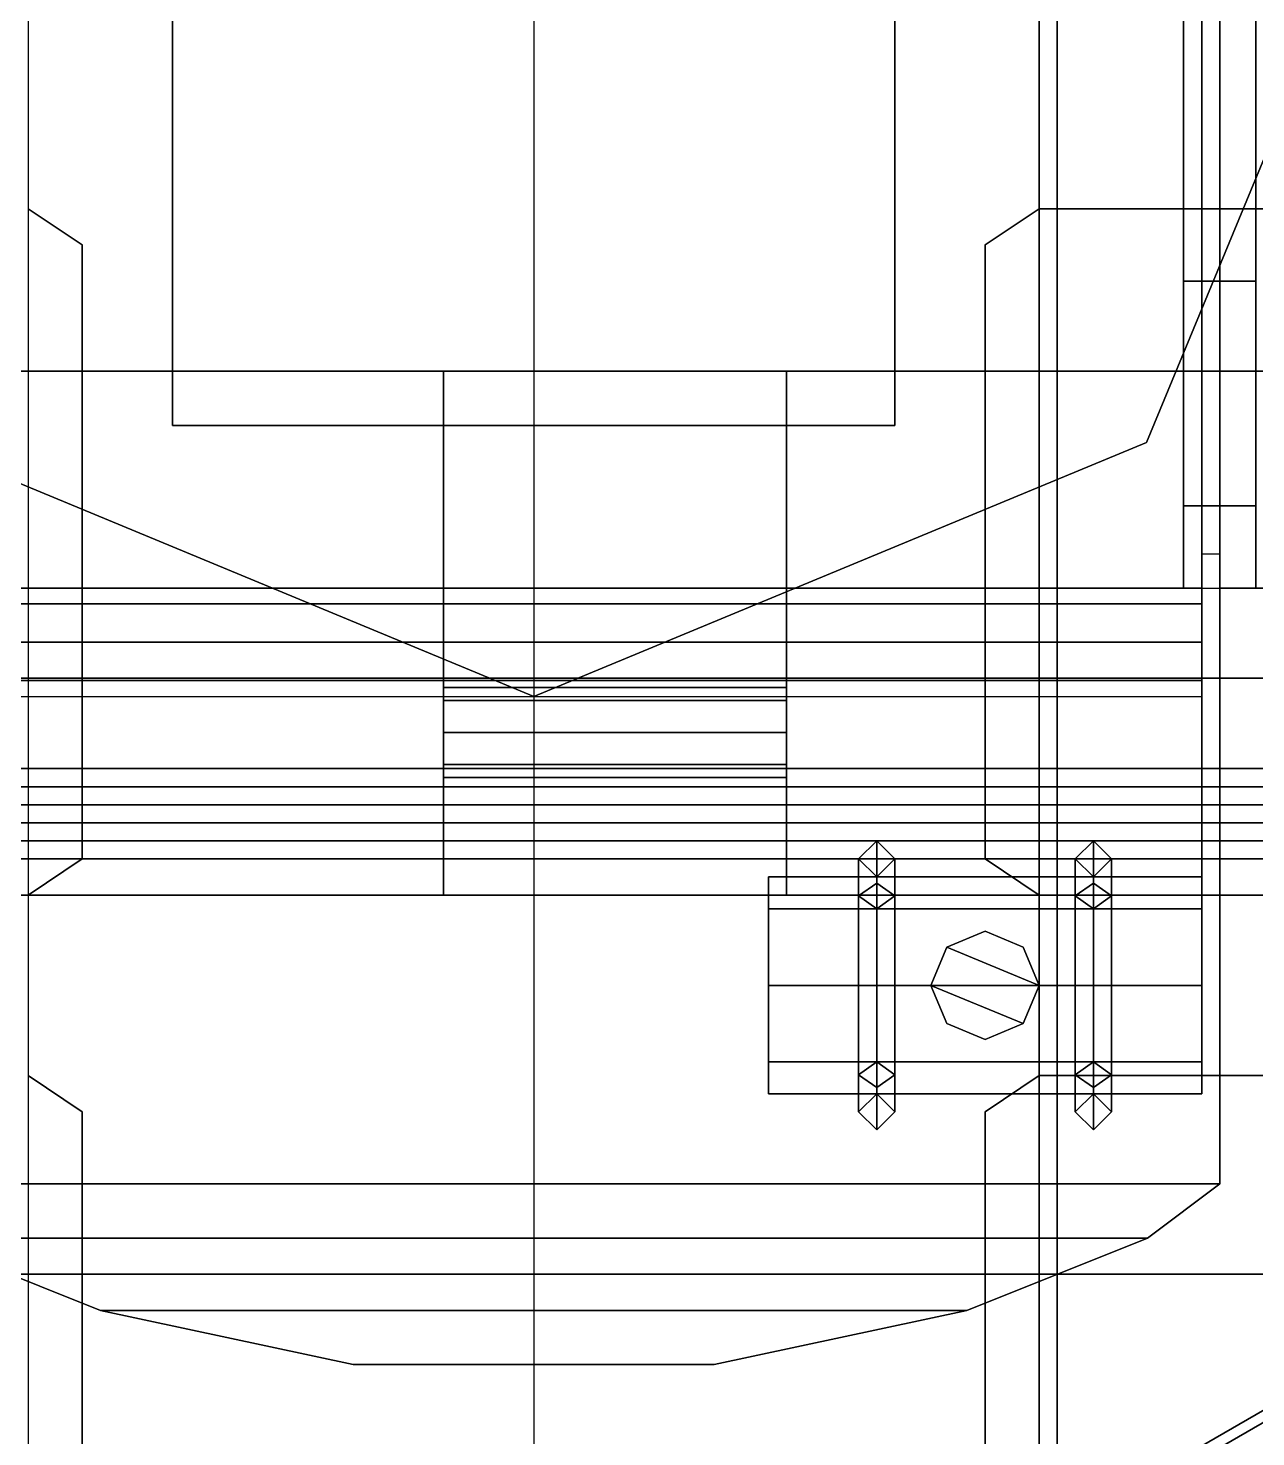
# Model space of a CAD drawing. Header units: millimetres. Extents: x -1.1 to 1.1, y -2.8 to 10.1.
# Drawn here: x -0.28 to 0.4, y 1.33 to 2.11 of the extents above; entities that cross this region are included whole.
import ezdxf

# ---------------------------------------------------------------- set-up
doc = ezdxf.new("R2010")
doc.units = ezdxf.units.MM
for name, color, linetype in [('drawing', 9, 'Continuous'), ('internals', 5, 'Continuous'), ('seats', 3, 'Continuous'), ('suspension', 5, 'Continuous'), ('tent', 3, 'Continuous'), ('turret', 2, 'Continuous')]:
    doc.layers.add(name, color=color, linetype=linetype)

msp = doc.modelspace()

# ---------------------------------------------------------------- linework, layer by layer
for points in [[(-0.29, 0.34, 0.77), (-0.29, 3.07, 0.77), (0.29, 3.07, 0.77), (0.29, 0.34, 0.77)], [(0.29, 0.34, 0.77), (0.29, 3.07, 0.77), (0.29, 2.9, 1.05), (0.29, 0.53, 1.05)], [(0.91, 1.68, 2.11), (0.91, 1.67, 2.1), (-0.91, 1.67, 2.1), (-0.91, 1.68, 2.11)], [(0.91, 1.67, 2.12), (0.91, 1.68, 2.11), (-0.91, 1.68, 2.11), (-0.91, 1.67, 2.12)], [(0.91, 1.67, 2.1), (0.91, 1.66, 2.11), (-0.91, 1.66, 2.11), (-0.91, 1.67, 2.1)], [(0.91, 1.66, 2.11), (0.91, 1.67, 2.12), (-0.91, 1.67, 2.12), (-0.91, 1.66, 2.11)], [(0.53, 1.41732, 0.59), (0.54518, 1.41932, 0.57586), (0.20586, 1.22341, 0.57586), (0.2, 1.22679, 0.59)], [(0.52068, 1.40518, 0.60414), (0.53, 1.41732, 0.59), (0.2, 1.22679, 0.59), (0.20586, 1.22341, 0.60414)], [(0.54518, 1.41932, 0.57586), (0.55732, 1.41, 0.57), (0.22, 1.21525, 0.57), (0.20586, 1.22341, 0.57586)], [(0.52268, 1.39, 0.61), (0.52068, 1.40518, 0.60414), (0.20586, 1.22341, 0.60414), (0.22, 1.21525, 0.61)], [(0.55732, 1.41, 0.57), (0.55932, 1.39482, 0.57586), (0.23414, 1.20708, 0.57586), (0.22, 1.21525, 0.57)], [(0.53482, 1.38068, 0.60414), (0.52268, 1.39, 0.61), (0.22, 1.21525, 0.61), (0.23414, 1.20708, 0.60414)], [(0.55932, 1.39482, 0.57586), (0.55, 1.38268, 0.59), (0.24, 1.2037, 0.59), (0.23414, 1.20708, 0.57586)], [(0.55, 1.38268, 0.59), (0.53482, 1.38068, 0.60414), (0.23414, 1.20708, 0.60414), (0.24, 1.2037, 0.59)]]:
    msp.add_3dface(points)
at = {"layer": 'drawing'}
msp.add_xline((0, 2.78, 5.49), (0, -1), dxfattribs=at)
at = {"layer": 'internals'}
for points in [[(-0.28, 3.16, 0.78), (-0.28, 0.29, 0.78), (0.28, 0.29, 0.78), (0.28, 3.16, 0.78)], [(0.28, 3.16, 1.07), (0.28, 0.29, 1.07), (0.73, 0.53, 1.07), (0.73, 3.16, 1.07)], [(0.28, 3.16, 0.78), (0.28, 0.29, 0.78), (0.28, 0.29, 1.07), (0.28, 3.16, 1.07)]]:
    msp.add_3dface(points, dxfattribs=at)
at = {"layer": 'seats'}
for points in [[(-0.25, 1.99, 1.11), (-0.28, 2.01, 1.11), (-0.28, 1.63, 1.11), (-0.25, 1.65, 1.11)], [(-0.25, 1.99, 1.07), (-0.28, 2.01, 1.07), (-0.28, 2.01, 1.11), (-0.25, 1.99, 1.11)], [(0.25, 1.99, 1.11), (0.28, 2.01, 1.11), (0.28, 2.01, 1.07), (0.25, 1.99, 1.07)], [(0.25, 1.65, 1.11), (0.28, 1.63, 1.11), (0.28, 2.01, 1.11), (0.25, 1.99, 1.11)], [(0.28, 2.01, 1.11), (0.56, 2.01, 1.11), (0.56, 2.01, 1.07), (0.28, 2.01, 1.07)], [(0.28, 1.63, 1.11), (0.56, 1.63, 1.11), (0.56, 2.01, 1.11), (0.28, 2.01, 1.11)], [(-0.25, 1.65, 1.07), (-0.25, 1.99, 1.07), (-0.25, 1.99, 1.11), (-0.25, 1.65, 1.11)], [(0.25, 1.99, 1.07), (0.25, 1.65, 1.07), (0.25, 1.65, 1.11), (0.25, 1.99, 1.11)], [(-0.25, 1.65, 1.11), (-0.28, 1.63, 1.11), (-0.28, 1.63, 1.07), (-0.25, 1.65, 1.07)], [(0.25, 1.65, 1.07), (0.28, 1.63, 1.07), (0.28, 1.63, 1.11), (0.25, 1.65, 1.11)], [(0.28, 1.63, 1.07), (0.56, 1.63, 1.07), (0.56, 1.63, 1.11), (0.28, 1.63, 1.11)], [(-0.25, 1.51, 1.07), (-0.28, 1.53, 1.07), (-0.28, 1.53, 1.11), (-0.25, 1.51, 1.11)], [(-0.25, 1.51, 1.11), (-0.28, 1.53, 1.11), (-0.28, 1.15, 1.11), (-0.25, 1.17, 1.11)], [(0.25, 1.17, 1.11), (0.28, 1.15, 1.11), (0.28, 1.53, 1.11), (0.25, 1.51, 1.11)], [(0.25, 1.51, 1.11), (0.28, 1.53, 1.11), (0.28, 1.53, 1.07), (0.25, 1.51, 1.07)], [(0.28, 1.15, 1.11), (0.56, 1.15, 1.11), (0.56, 1.53, 1.11), (0.28, 1.53, 1.11)], [(0.28, 1.53, 1.11), (0.56, 1.53, 1.11), (0.56, 1.53, 1.07), (0.28, 1.53, 1.07)], [(-0.25, 1.17, 1.07), (-0.25, 1.51, 1.07), (-0.25, 1.51, 1.11), (-0.25, 1.17, 1.11)], [(0.25, 1.51, 1.07), (0.25, 1.17, 1.07), (0.25, 1.17, 1.11), (0.25, 1.51, 1.11)]]:
    msp.add_3dface(points, dxfattribs=at)
at = {"layer": 'suspension'}
for points in [[(0.46, 1.75, 0.77), (0.46, 1.75, 0.6), (-0.46, 1.75, 0.6), (-0.46, 1.75, 0.77)], [(-0.46, 1.75, 0.6), (0.46, 1.75, 0.6), (0.46, 1.7, 0.6), (-0.46, 1.7, 0.6)], [(-0.46, 1.7, 0.77), (0.46, 1.7, 0.77), (0.46, 1.75, 0.77), (-0.46, 1.75, 0.77)], [(-0.46, 1.7, 0.6), (0.46, 1.7, 0.6), (0.46, 1.7, 0.77), (-0.46, 1.7, 0.77)]]:
    msp.add_3dface(points, dxfattribs=at)
at = {"layer": 'tent'}
for points in [[(-0.92, 2.15, 2.11), (-0.92, 1.92, 2.09), (0.92, 1.92, 2.09), (0.92, 2.15, 2.11)], [(0.92, 1.69, 2.11), (0.92, 1.92, 2.09), (-0.92, 1.92, 2.09), (-0.92, 1.69, 2.11)], [(-0.92, 1.69, 2.11), (-0.92, 1.67, 2.13), (0.92, 1.67, 2.13), (0.92, 1.69, 2.11)], [(-0.92, 1.67, 2.13), (-0.92, 1.65, 2.11), (0.92, 1.65, 2.11), (0.92, 1.67, 2.13)], [(-0.92, 1.65, 2.11), (-0.92, 1.42, 2.09), (0.92, 1.42, 2.09), (0.92, 1.65, 2.11)], [(0.92, 1.19, 2.11), (0.92, 1.42, 2.09), (-0.92, 1.42, 2.09), (-0.92, 1.19, 2.11)]]:
    msp.add_3dface(points, dxfattribs=at)
at = {"layer": 'turret'}
for points in [[(0.38, 2.57, 1.95), (0.38, 2.31, 1.89555), (0.38, 1.8, 1.51), (0.38, 2.86, 1.51)], [(-0.37, 2.85, 1.52), (-0.37, 1.92, 1.52), (0.37, 1.92, 1.52), (0.37, 2.85, 1.52)], [(0.37, 2.85, 1.52), (0.37, 1.92, 1.52), (0.37, 2.31, 1.89555), (0.37, 2.56, 1.95)], [(0.38, 2.74, 1.51), (0.38, 1.8, 1.51), (0.52, 1.8, 1.51), (0.52, 2.74, 1.51)], [(0.36, 2.43445, 2.02), (0.36, 1.97, 1.89555), (0.36, 1.84555, 2.02), (0.36, 2.48, 2.19)], [(0.36, 2.48, 2.19), (0.36, 1.84555, 2.02), (0.36, 1.8, 2.19), (0.36, 2.43445, 2.36)], [(0.36, 2.31, 1.89555), (0.36, 2.14, 1.85), (0.36, 1.97, 1.89555), (0.36, 2.43445, 2.02)], [(0.36, 2.43445, 2.36), (0.36, 1.8, 2.19), (0.36, 1.84555, 2.36), (0.36, 2.31, 2.48445)], [(0.36, 2.31, 2.48445), (0.36, 1.84555, 2.36), (0.36, 1.97, 2.48445), (0.36, 2.14, 2.53)], [(0.37, 2.31, 1.89555), (0.37, 1.92, 1.52), (0.37, 1.92, 1.52), (0.37, 2.14, 1.85)], [(0.38, 2.31, 1.89555), (0.38, 2.14, 1.85), (0.38, 1.8, 1.51)], [(0.33941, 1.88059, 1.39), (0.48, 2.22, 1.39), (0.48, 2.22, 1.51), (0.33941, 1.88059, 1.51)], [(-0.2, 2.2, 1.81), (-0.2, 1.89, 1.81), (-0.2, 1.89, 1.83), (-0.2, 2.2, 1.83)], [(-0.2, 2.2, 1.83), (-0.2, 1.89, 1.83), (0.2, 1.89, 1.83), (0.2, 2.2, 1.83)], [(0.2, 1.89, 1.83), (0.2, 1.89, 1.81), (0.2, 2.2, 1.81), (0.2, 2.2, 1.83)], [(0.37, 2.14, 1.85), (0.37, 1.97, 1.89555), (0.36, 1.97, 1.89555), (0.36, 2.14, 1.85)], [(0.36, 2.14, 2.53), (0.36, 1.97, 2.48445), (0.4, 1.97, 2.48445), (0.4, 2.14, 2.53)], [(0.37, 2.14, 1.85), (0.37, 1.63, 1.81), (0.37, 1.63, 1.81), (0.37, 1.97, 1.89555)], [(0.37, 1.92, 1.81), (0.37, 1.63, 1.81), (0.37, 1.63, 1.81), (0.37, 2.14, 1.85)], [(0.37, 1.92, 1.52), (0.37, 1.92, 1.81), (0.37, 1.92, 1.81), (0.37, 2.14, 1.85)], [(0.4, 2.14, 1.85), (0.4, 1.97, 1.89555), (0.38, 1.97, 1.89555), (0.38, 2.14, 1.85)], [(0.38, 2.14, 1.85), (0.38, 1.97, 1.89555), (0.38, 1.8, 1.51)], [(0.4, 1.84555, 2.02), (0.4, 1.97, 1.89555), (0.4, 1.985, 1.92153), (0.4, 1.87153, 2.035)], [(0.37, 1.97, 1.89555), (0.37, 1.84555, 2.02), (0.36, 1.84555, 2.02), (0.36, 1.97, 1.89555)], [(0.36, 1.97, 2.48445), (0.36, 1.84555, 2.36), (0.4, 1.84555, 2.36), (0.4, 1.97, 2.48445)], [(0.37, 1.97, 1.89555), (0.37, 1.63, 1.81), (0.37, 1.63, 1.81), (0.37, 1.84555, 2.02)], [(0.4, 1.97, 1.89555), (0.4, 1.84555, 2.02), (0.38, 1.84555, 2.02), (0.38, 1.97, 1.89555)], [(0.38, 1.97, 1.89555), (0.38, 1.84555, 2.02), (0.38, 1.8, 1.51)], [(-0.05, 1.92, 1.81), (-0.05, 1.92, 1.52), (-0.37, 1.92, 1.52), (-0.37, 1.92, 1.81)], [(-0.37, 1.92, 1.81), (-0.37, 1.63, 1.81), (-0.05, 1.63, 1.81), (-0.05, 1.92, 1.81)], [(-0.05, 1.63, 1.81), (-0.05, 1.63, 1.52), (-0.05, 1.92, 1.52), (-0.05, 1.92, 1.81)], [(-0.05, 1.92, 1.52), (-0.05, 1.63, 1.52), (0.14, 1.63, 1.52), (0.14, 1.92, 1.52)], [(0.37, 1.92, 1.81), (0.37, 1.92, 1.52), (0.14, 1.92, 1.52), (0.14, 1.92, 1.81)], [(0.14, 1.92, 1.52), (0.14, 1.63, 1.52), (0.14, 1.63, 1.81), (0.14, 1.92, 1.81)], [(0.14, 1.92, 1.81), (0.14, 1.63, 1.81), (0.37, 1.63, 1.81), (0.37, 1.92, 1.81)], [(-0.2, 1.89, 1.83), (-0.2, 1.89, 1.81), (0.2, 1.89, 1.81), (0.2, 1.89, 1.83)], [(-0.33941, 1.88059, 1.39), (0, 1.74, 1.39), (0, 1.74, 1.51), (-0.33941, 1.88059, 1.51)], [(0, 1.74, 1.39), (0.33941, 1.88059, 1.39), (0.33941, 1.88059, 1.51), (0, 1.74, 1.51)], [(0.36, 1.84555, 2.36), (0.36, 1.8, 2.19), (0.4, 1.8, 2.19), (0.4, 1.84555, 2.36)], [(0.37, 1.84555, 2.02), (0.37, 1.8, 2.19), (0.36, 1.8, 2.19), (0.36, 1.84555, 2.02)], [(0.37, 1.84555, 2.02), (0.37, 1.63, 1.81), (0.37, 1.63, 1.81), (0.37, 1.8, 2.19)], [(0.4, 1.84555, 2.02), (0.4, 1.8, 2.19), (0.38, 1.8, 2.19), (0.38, 1.84555, 2.02)], [(0.38, 1.8, 2.19), (0.38, 1.63, 2.19), (0.38, 1.84555, 2.02)], [(0.38, 1.84555, 2.02), (0.38, 1.63, 2.19), (0.38, 1.8, 1.51)], [(0.37, 1.81876, 2.26), (0.37, 1.68, 2.26), (0.38, 1.68, 2.26), (0.38, 1.81876, 2.26)], [(0.37, 1.81876, 2.26), (0.37, 1.8, 2.19), (0.37, 1.68, 2.19), (0.37, 1.68, 2.26)], [(0.38, 1.68, 2.26), (0.38, 1.68, 2.19), (0.38, 1.8, 2.19), (0.38, 1.81876, 2.26)], [(0.37, 1.8, 2.19), (0.37, 1.63, 1.81), (0.37, 1.63, 1.81), (0.37, 1.63, 2.19)], [(0.38, 1.8, 1.51), (0.38, 1.8, 1.48), (0.52, 1.8, 1.48), (0.52, 1.8, 1.51)], [(0.38, 1.47, 1.48), (0.38, 1.8, 1.48), (0.38, 1.8, 1.51), (0.38, 1.47, 1.51)], [(0.38, 1.63, 1.51), (0.38, 1.8, 1.51), (0.38, 1.63, 2.19)], [(0.14, 1.73768, 1.66768), (0.14, 1.745, 1.65), (-0.05, 1.745, 1.65), (-0.05, 1.73768, 1.66768)], [(0.14, 1.745, 1.65), (0.14, 1.73768, 1.63232), (-0.05, 1.73768, 1.63232), (-0.05, 1.745, 1.65)], [(0.14, 1.72, 1.675), (0.14, 1.73768, 1.66768), (-0.05, 1.73768, 1.66768), (-0.05, 1.72, 1.675)], [(0.14, 1.73768, 1.63232), (0.14, 1.72, 1.625), (-0.05, 1.72, 1.625), (-0.05, 1.73768, 1.63232)], [(0.14, 1.70232, 1.66768), (0.14, 1.72, 1.675), (-0.05, 1.72, 1.675), (-0.05, 1.70232, 1.66768)], [(0.14, 1.72, 1.625), (0.14, 1.70232, 1.63232), (-0.05, 1.70232, 1.63232), (-0.05, 1.72, 1.625)], [(0.14, 1.695, 1.65), (0.14, 1.70232, 1.66768), (-0.05, 1.70232, 1.66768), (-0.05, 1.695, 1.65)], [(0.14, 1.70232, 1.63232), (0.14, 1.695, 1.65), (-0.05, 1.695, 1.65), (-0.05, 1.70232, 1.63232)], [(0.37, 1.68, 2.19), (0.37, 1.63, 2.19), (0.38, 1.63, 2.19), (0.38, 1.68, 2.19)], [(0.37, 1.68, 2.26), (0.37, 1.68, 2.19), (0.38, 1.68, 2.19), (0.38, 1.68, 2.26)], [(0.19, 1.66, 1.94), (0.18, 1.65, 1.94), (0.18, 1.6295, 1.9895), (0.19, 1.63657, 1.99657)], [(0.19, 1.66, 1.81), (0.18, 1.65, 1.81), (0.18, 1.65, 1.94), (0.19, 1.66, 1.94)], [(0.2, 1.65, 1.94), (0.19, 1.66, 1.94), (0.19, 1.63657, 1.99657), (0.2, 1.6295, 1.9895)], [(0.2, 1.65, 1.81), (0.19, 1.66, 1.81), (0.19, 1.66, 1.94), (0.2, 1.65, 1.94)], [(0.31, 1.66, 1.94), (0.3, 1.65, 1.94), (0.3, 1.6295, 1.9895), (0.31, 1.63657, 1.99657)], [(0.31, 1.66, 1.81), (0.3, 1.65, 1.81), (0.3, 1.65, 1.94), (0.31, 1.66, 1.94)], [(0.32, 1.65, 1.94), (0.31, 1.66, 1.94), (0.31, 1.63657, 1.99657), (0.32, 1.6295, 1.9895)], [(0.32, 1.65, 1.81), (0.31, 1.66, 1.81), (0.31, 1.66, 1.94), (0.32, 1.65, 1.94)], [(0.18, 1.65, 1.94), (0.19, 1.64, 1.94), (0.19, 1.62243, 1.98243), (0.18, 1.6295, 1.9895)], [(0.18, 1.65, 1.81), (0.19, 1.64, 1.81), (0.19, 1.64, 1.94), (0.18, 1.65, 1.94)], [(0.19, 1.64, 1.94), (0.2, 1.65, 1.94), (0.2, 1.6295, 1.9895), (0.19, 1.62243, 1.98243)], [(0.19, 1.64, 1.81), (0.2, 1.65, 1.81), (0.2, 1.65, 1.94), (0.19, 1.64, 1.94)], [(0.3, 1.65, 1.94), (0.31, 1.64, 1.94), (0.31, 1.62243, 1.98243), (0.3, 1.6295, 1.9895)], [(0.3, 1.65, 1.81), (0.31, 1.64, 1.81), (0.31, 1.64, 1.94), (0.3, 1.65, 1.94)], [(0.31, 1.64, 1.94), (0.32, 1.65, 1.94), (0.32, 1.6295, 1.9895), (0.31, 1.62243, 1.98243)], [(0.31, 1.64, 1.81), (0.32, 1.65, 1.81), (0.32, 1.65, 1.94), (0.31, 1.64, 1.94)], [(0.37, 1.62243, 1.98243), (0.37, 1.64, 1.94), (0.13, 1.64, 1.94), (0.13, 1.62243, 1.98243)], [(0.37, 1.64, 1.94), (0.37, 1.62243, 1.89757), (0.13, 1.62243, 1.89757), (0.13, 1.64, 1.94)], [(0.13, 1.62243, 1.89757), (0.13, 1.58, 1.88), (0.13, 1.53757, 1.89757), (0.13, 1.64, 1.94)], [(0.13, 1.64, 1.94), (0.13, 1.53757, 1.89757), (0.13, 1.52, 1.94), (0.13, 1.62243, 1.98243)], [(0.37, 1.53757, 1.89757), (0.37, 1.64, 1.94), (0.37, 1.62243, 1.98243), (0.37, 1.52, 1.94)], [(0.37, 1.58, 1.88), (0.37, 1.62243, 1.89757), (0.37, 1.64, 1.94), (0.37, 1.53757, 1.89757)], [(0.19, 1.63657, 1.99657), (0.18, 1.6295, 1.9895), (0.18, 1.58, 2.01), (0.19, 1.58, 2.02)], [(0.2, 1.6295, 1.9895), (0.19, 1.63657, 1.99657), (0.19, 1.58, 2.02), (0.2, 1.58, 2.01)], [(0.31, 1.63657, 1.99657), (0.3, 1.6295, 1.9895), (0.3, 1.58, 2.01), (0.31, 1.58, 2.02)], [(0.32, 1.6295, 1.9895), (0.31, 1.63657, 1.99657), (0.31, 1.58, 2.02), (0.32, 1.58, 2.01)], [(-0.38, 1.63, 1.51), (-0.38, 1.47, 1.51), (0.38, 1.47, 1.51), (0.38, 1.63, 1.51)], [(-0.37, 1.63, 1.52), (-0.38, 1.63, 1.51), (0.38, 1.63, 1.51), (0.37, 1.63, 1.52)], [(-0.37, 1.63, 1.81), (-0.37, 1.63, 1.52), (-0.05, 1.63, 1.52), (-0.05, 1.63, 1.81)], [(0.37, 1.58, 2), (0.37, 1.62243, 1.98243), (0.13, 1.62243, 1.98243), (0.13, 1.58, 2)], [(0.37, 1.62243, 1.89757), (0.37, 1.58, 1.88), (0.13, 1.58, 1.88), (0.13, 1.62243, 1.89757)], [(0.13, 1.62243, 1.98243), (0.13, 1.52, 1.94), (0.13, 1.53757, 1.98243), (0.13, 1.58, 2)], [(0.14, 1.63, 1.81), (0.14, 1.63, 1.52), (0.37, 1.63, 1.52), (0.37, 1.63, 1.81)], [(0.18, 1.5305, 1.8905), (0.19, 1.53757, 1.89757), (0.19, 1.63, 1.81), (0.18, 1.63, 1.8)], [(0.19, 1.52343, 1.88343), (0.18, 1.5305, 1.8905), (0.18, 1.63, 1.8), (0.19, 1.63, 1.79)], [(0.18, 1.6295, 1.9895), (0.19, 1.62243, 1.98243), (0.19, 1.58, 2), (0.18, 1.58, 2.01)], [(0.19, 1.53757, 1.89757), (0.2, 1.5305, 1.8905), (0.2, 1.63, 1.8), (0.19, 1.63, 1.81)], [(0.2, 1.5305, 1.8905), (0.19, 1.52343, 1.88343), (0.19, 1.63, 1.79), (0.2, 1.63, 1.8)], [(0.19, 1.62243, 1.98243), (0.2, 1.6295, 1.9895), (0.2, 1.58, 2.01), (0.19, 1.58, 2)], [(0.3, 1.5305, 1.8905), (0.31, 1.53757, 1.89757), (0.31, 1.63, 1.81), (0.3, 1.63, 1.8)], [(0.31, 1.52343, 1.88343), (0.3, 1.5305, 1.8905), (0.3, 1.63, 1.8), (0.31, 1.63, 1.79)], [(0.3, 1.6295, 1.9895), (0.31, 1.62243, 1.98243), (0.31, 1.58, 2), (0.3, 1.58, 2.01)], [(0.31, 1.53757, 1.89757), (0.32, 1.5305, 1.8905), (0.32, 1.63, 1.8), (0.31, 1.63, 1.81)], [(0.32, 1.5305, 1.8905), (0.31, 1.52343, 1.88343), (0.31, 1.63, 1.79), (0.32, 1.63, 1.8)], [(0.31, 1.62243, 1.98243), (0.32, 1.6295, 1.9895), (0.32, 1.58, 2.01), (0.31, 1.58, 2)], [(0.37, 1.63, 2.19), (0.37, 1.63, 1.52), (0.38, 1.63, 1.51), (0.38, 1.63, 2.19)], [(0.37, 1.52, 1.94), (0.37, 1.62243, 1.98243), (0.37, 1.58, 2), (0.37, 1.53757, 1.98243)], [(0.25, 1.61, 1.98757), (0.22879, 1.60121, 1.99121), (0.22879, 1.60121, 2.01), (0.25, 1.61, 2.01)], [(0.22879, 1.60121, 2.01), (0.28, 1.58, 2.01), (0.27121, 1.60121, 2.01), (0.25, 1.61, 2.01)], [(0.27121, 1.60121, 1.99121), (0.25, 1.61, 1.98757), (0.25, 1.61, 2.01), (0.27121, 1.60121, 2.01)], [(0.22879, 1.60121, 1.99121), (0.22, 1.58, 2), (0.22, 1.58, 2.01), (0.22879, 1.60121, 2.01)], [(0.22, 1.58, 2.01), (0.27121, 1.55879, 2.01), (0.28, 1.58, 2.01), (0.22879, 1.60121, 2.01)], [(0.28, 1.58, 2), (0.27121, 1.60121, 1.99121), (0.27121, 1.60121, 2.01), (0.28, 1.58, 2.01)], [(0.37, 1.53757, 1.98243), (0.37, 1.58, 2), (0.13, 1.58, 2), (0.13, 1.53757, 1.98243)], [(0.37, 1.58, 1.88), (0.37, 1.53757, 1.89757), (0.13, 1.53757, 1.89757), (0.13, 1.58, 1.88)], [(0.18, 1.58, 2.01), (0.19, 1.58, 2), (0.19, 1.53757, 1.98243), (0.18, 1.5305, 1.9895)], [(0.19, 1.58, 2.02), (0.18, 1.58, 2.01), (0.18, 1.5305, 1.9895), (0.19, 1.52343, 1.99657)], [(0.19, 1.58, 2), (0.2, 1.58, 2.01), (0.2, 1.5305, 1.9895), (0.19, 1.53757, 1.98243)], [(0.2, 1.58, 2.01), (0.19, 1.58, 2.02), (0.19, 1.52343, 1.99657), (0.2, 1.5305, 1.9895)], [(0.22, 1.58, 2), (0.22879, 1.55879, 1.99121), (0.22879, 1.55879, 2.01), (0.22, 1.58, 2.01)], [(0.22879, 1.55879, 2.01), (0.25, 1.55, 2.01), (0.27121, 1.55879, 2.01), (0.22, 1.58, 2.01)], [(0.27121, 1.55879, 1.99121), (0.28, 1.58, 2), (0.28, 1.58, 2.01), (0.27121, 1.55879, 2.01)], [(0.3, 1.58, 2.01), (0.31, 1.58, 2), (0.31, 1.53757, 1.98243), (0.3, 1.5305, 1.9895)], [(0.31, 1.58, 2.02), (0.3, 1.58, 2.01), (0.3, 1.5305, 1.9895), (0.31, 1.52343, 1.99657)], [(0.31, 1.58, 2), (0.32, 1.58, 2.01), (0.32, 1.5305, 1.9895), (0.31, 1.53757, 1.98243)], [(0.32, 1.58, 2.01), (0.31, 1.58, 2.02), (0.31, 1.52343, 1.99657), (0.32, 1.5305, 1.9895)], [(0.22879, 1.55879, 1.99121), (0.25, 1.55, 1.98757), (0.25, 1.55, 2.01), (0.22879, 1.55879, 2.01)], [(0.25, 1.55, 1.98757), (0.27121, 1.55879, 1.99121), (0.27121, 1.55879, 2.01), (0.25, 1.55, 2.01)], [(0.37, 1.52, 1.94), (0.37, 1.53757, 1.98243), (0.13, 1.53757, 1.98243), (0.13, 1.52, 1.94)], [(0.37, 1.53757, 1.89757), (0.37, 1.52, 1.94), (0.13, 1.52, 1.94), (0.13, 1.53757, 1.89757)], [(0.18, 1.51, 1.94), (0.19, 1.52, 1.94), (0.19, 1.53757, 1.89757), (0.18, 1.5305, 1.8905)], [(0.18, 1.5305, 1.9895), (0.19, 1.53757, 1.98243), (0.19, 1.52, 1.94), (0.18, 1.51, 1.94)], [(0.19, 1.52, 1.94), (0.2, 1.51, 1.94), (0.2, 1.5305, 1.8905), (0.19, 1.53757, 1.89757)], [(0.19, 1.53757, 1.98243), (0.2, 1.5305, 1.9895), (0.2, 1.51, 1.94), (0.19, 1.52, 1.94)], [(0.3, 1.51, 1.94), (0.31, 1.52, 1.94), (0.31, 1.53757, 1.89757), (0.3, 1.5305, 1.8905)], [(0.3, 1.5305, 1.9895), (0.31, 1.53757, 1.98243), (0.31, 1.52, 1.94), (0.3, 1.51, 1.94)], [(0.31, 1.52, 1.94), (0.32, 1.51, 1.94), (0.32, 1.5305, 1.8905), (0.31, 1.53757, 1.89757)], [(0.31, 1.53757, 1.98243), (0.32, 1.5305, 1.9895), (0.32, 1.51, 1.94), (0.31, 1.52, 1.94)], [(0.19, 1.5, 1.94), (0.18, 1.51, 1.94), (0.18, 1.5305, 1.8905), (0.19, 1.52343, 1.88343)], [(0.19, 1.52343, 1.99657), (0.18, 1.5305, 1.9895), (0.18, 1.51, 1.94), (0.19, 1.5, 1.94)], [(0.2, 1.51, 1.94), (0.19, 1.5, 1.94), (0.19, 1.52343, 1.88343), (0.2, 1.5305, 1.8905)], [(0.2, 1.5305, 1.9895), (0.19, 1.52343, 1.99657), (0.19, 1.5, 1.94), (0.2, 1.51, 1.94)], [(0.31, 1.5, 1.94), (0.3, 1.51, 1.94), (0.3, 1.5305, 1.8905), (0.31, 1.52343, 1.88343)], [(0.31, 1.52343, 1.99657), (0.3, 1.5305, 1.9895), (0.3, 1.51, 1.94), (0.31, 1.5, 1.94)], [(0.32, 1.51, 1.94), (0.31, 1.5, 1.94), (0.31, 1.52343, 1.88343), (0.32, 1.5305, 1.8905)], [(0.32, 1.5305, 1.9895), (0.31, 1.52343, 1.99657), (0.31, 1.5, 1.94), (0.32, 1.51, 1.94)], [(-0.38, 1.47, 1.51), (-0.34, 1.44, 1.51), (0.34, 1.44, 1.51), (0.38, 1.47, 1.51)], [(0.34, 1.44, 1.48), (0.38, 1.47, 1.48), (0.38, 1.47, 1.51), (0.34, 1.44, 1.51)], [(-0.34, 1.44, 1.51), (-0.24, 1.4, 1.51), (0.24, 1.4, 1.51), (0.34, 1.44, 1.51)], [(-0.34, 1.44, 1.48), (-0.24, 1.4, 1.48), (-0.24, 1.4, 1.51), (-0.34, 1.44, 1.51)], [(0.24, 1.4, 1.48), (0.34, 1.44, 1.48), (0.34, 1.44, 1.51), (0.24, 1.4, 1.51)], [(-0.24, 1.4, 1.51), (-0.1, 1.37, 1.51), (0.1, 1.37, 1.51), (0.24, 1.4, 1.51)], [(-0.24, 1.4, 1.48), (-0.1, 1.37, 1.48), (-0.1, 1.37, 1.51), (-0.24, 1.4, 1.51)], [(0.1, 1.37, 1.48), (0.24, 1.4, 1.48), (0.24, 1.4, 1.51), (0.1, 1.37, 1.51)], [(-0.1, 1.37, 1.48), (0.1, 1.37, 1.48), (0.1, 1.37, 1.51), (-0.1, 1.37, 1.51)]]:
    msp.add_3dface(points, dxfattribs=at)

# ---------------------------------------------------------------- meshes
mesh = msp.add_polymesh((2, 8), dxfattribs=dict(at, n_close=True))
for k, corner in enumerate([(0.37, 1.74, 2.22), (0.37, 1.74879, 2.24121), (0.37, 1.77, 2.25), (0.37, 1.79121, 2.24121), (0.37, 1.8, 2.22), (0.37, 1.79121, 2.19879), (0.37, 1.77, 2.19), (0.37, 1.74879, 2.19879), (-0.37, 1.74, 2.22), (-0.37, 1.74879, 2.24121), (-0.37, 1.77, 2.25), (-0.37, 1.79121, 2.24121), (-0.37, 1.8, 2.22), (-0.37, 1.79121, 2.19879), (-0.37, 1.77, 2.19), (-0.37, 1.74879, 2.19879)]):
    mesh.set_mesh_vertex(divmod(k, 8), corner)

doc.saveas('drawing.dxf')
